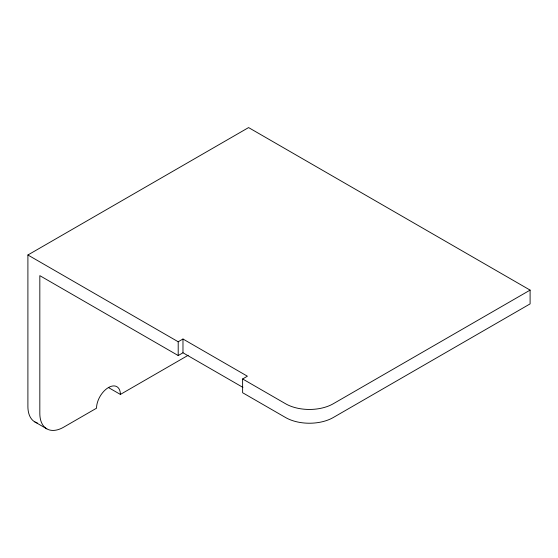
<?xml version="1.0" encoding="UTF-8"?>
<svg xmlns="http://www.w3.org/2000/svg" width="558" height="558" viewBox="0 0 558 558"><rect width="100%" height="100%" fill="white"/><g stroke="black" fill="none" stroke-linecap="round" stroke-linejoin="round"><path stroke-width="0.84" d="M27.9 254.992L248.582 127.58L530.1 290.111L530.1 303.887L333.272 417.524A33.738 19.481 0 0 1 285.563 417.524L242.618 392.727L242.618 378.959L247.389 376.204L182.975 339.013L178.204 341.768L27.9 254.992L27.9 406.503A33.745 19.481 -60 0 0 37.379 423.02M188.186 355.286L120.388 394.429L108.454 387.545A16.873 9.737 -60 0 0 96.527 408.205L63.689 427.17A33.745 19.481 -60 0 1 39.827 413.394L39.827 275.652L178.204 355.544L182.975 352.789L242.897 387.378M530.1 290.111L333.272 403.748A33.738 19.481 0 0 1 285.563 403.748L242.618 378.959M34.889 421.953L46.816 428.837M182.975 339.013L182.975 352.789M178.204 341.768L178.204 355.544M108.454 387.545A16.873 9.737 -60 0 1 120.388 394.429"/></g></svg>
